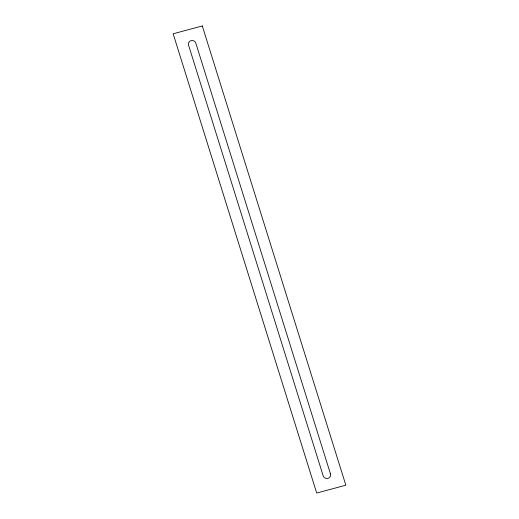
<?xml version="1.0" encoding="UTF-8"?>
<svg xmlns="http://www.w3.org/2000/svg" width="519" height="519" viewBox="0 0 519 519"><rect width="100%" height="100%" fill="white"/><g stroke="black" fill="none" stroke-linecap="round" stroke-linejoin="round"><path stroke-width="0.78" d="M202.3 25.95L173.151 33.787L316.7 493.05L345.849 485.213L202.3 25.95M330.434 473.802L195.851 43.239A3.841 3.685 26.2 0 0 191.089 40.631A3.841 3.685 26.2 0 0 188.566 45.198L323.149 475.761A3.841 3.685 26.2 0 0 327.911 478.369A3.841 3.685 26.2 0 0 330.434 473.802"/></g></svg>
